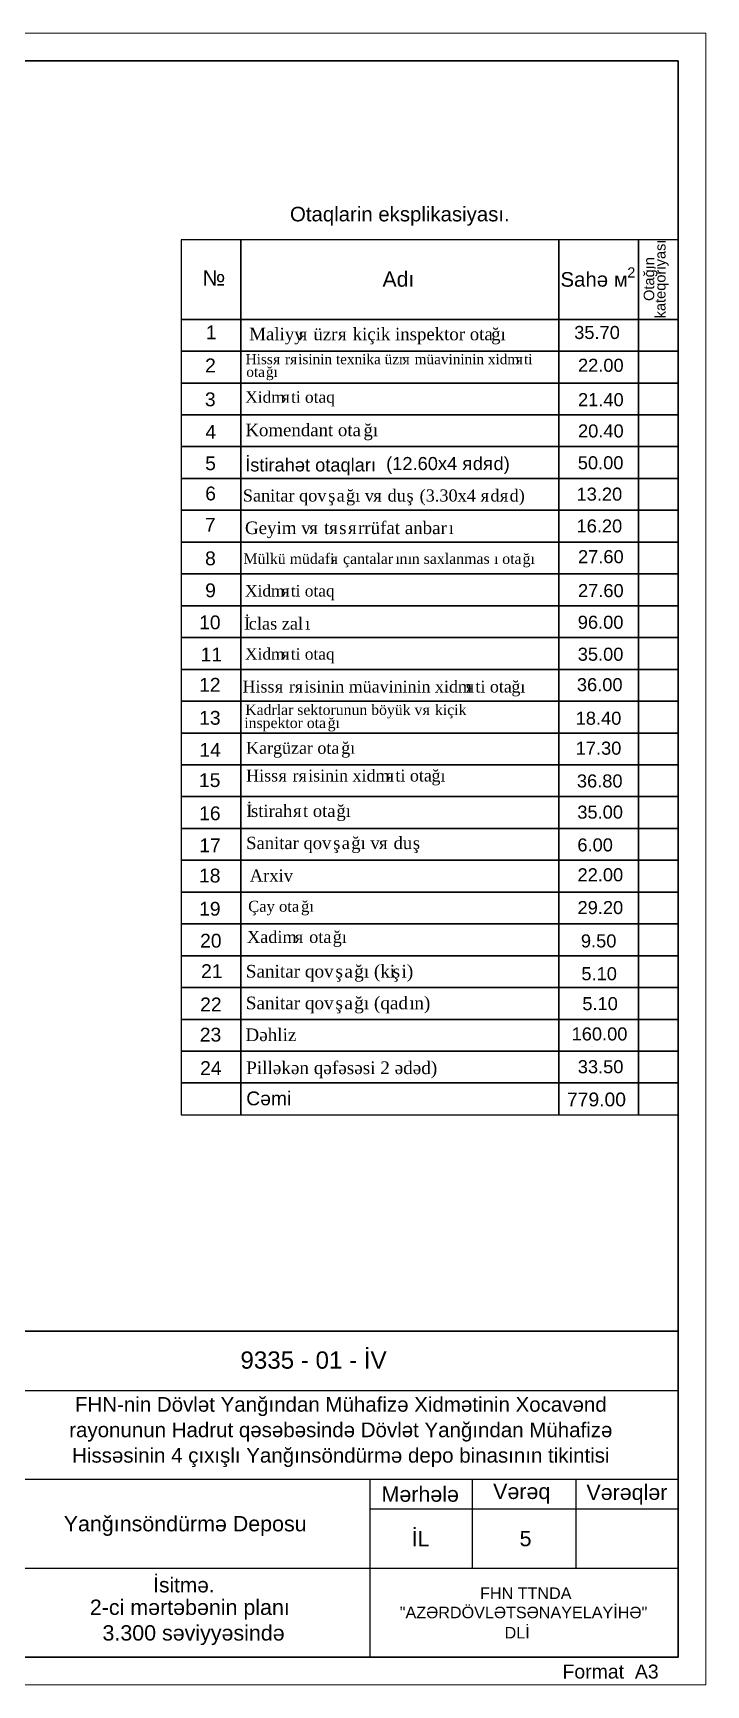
# Model space of a CAD drawing. Header units: millimetres. Extents: x 895788 to 1136524, y -21936 to 400945.
# Drawn here: x 973385 to 998624, y 197399 to 259343 of the extents above; entities that cross this region are included whole.
import ezdxf

# ---------------------------------------------------------------- set-up
doc = ezdxf.new("R2010")
doc.units = ezdxf.units.MM
for name, color, linetype, lineweight in [('0_Ном._пера__21', 7, 'Continuous', 30), ('0_Ном._пера__21_Ном._пера__7', 7, 'Continuous', 60), ('0_Ном._пера__7_Ном._пера__7', 7, 'Continuous', 60), ('невидимка_Ном._пера__41', 7, 'Continuous', 25), ('перегородка_Pen_No__7', 7, 'Continuous', 60), ('перегородка_Ном._пера__7_Ном._пера__7', 7, 'Continuous', 60), ('размер2_Ном._пера__148', 7, 'Continuous', 50)]:
    doc.layers.add(name, color=color, linetype=linetype, lineweight=lineweight)
doc.styles.add('GENERATED_STYLE_1', font='times.ttf')
doc.styles.add('Times New  Roman', font='times.ttf')
doc.styles.add('СГЕНЕРИР_СТИЛЬ_1', font='arial.ttf')
doc.styles.add('СГЕНЕРИР_СТИЛЬ_2', font='')
doc.styles.get('СГЕНЕРИР_СТИЛЬ_2').set_extended_font_data('Arial Unicode MS Кириллический')

msp = doc.modelspace()

# ---------------------------------------------------------------- linework, layer by layer
at = {"lineweight": 30}
for points in [[(915197.589, 258300.013), (997580.916, 258300.013), (997580.916, 198441.748), (915197.589, 198441.748)], [(957836.403, 210669.23), (997580.916, 210669.23), (997580.916, 198441.748), (957836.403, 198441.748)]]:
    msp.add_lwpolyline(points, close=True, dxfattribs=at)
for points in [[(972287.063, 208446.051), (997580.916, 208446.051)], [(957836.403, 205111.283), (997580.916, 205111.283)], [(986020.388, 205111.283), (986020.388, 198441.748)], [(989853.153, 205111.283), (989853.153, 201776.515)], [(993741.528, 205111.283), (993741.528, 201776.515)], [(986020.388, 203999.694), (997580.916, 203999.694)], [(972287.063, 201776.515), (997580.916, 201776.515)], [(986020.388, 201776.515), (997580.916, 201776.515)]]:
    msp.add_lwpolyline(points)
at = {"layer": 'невидимка_Ном._пера__41', "linetype": 'Continuous', "lineweight": 20}
for p, q in [((911026.281, 259342.84), (998623.743, 259342.84)), ((998623.743, 259342.84), (998623.743, 197398.921)), ((998623.743, 197398.921), (911026.281, 197398.921))]:
    msp.add_line(p, q, dxfattribs=at)
at = {"layer": 'размер2_Ном._пера__148', "linetype": 'Continuous', "lineweight": 25}
for p, q in [((978938.974, 251588.154), (978938.974, 248605.443)), ((981176.007, 251588.154), (978938.974, 251588.154)), ((993106.85, 251588.154), (981176.007, 251588.154)), ((981176.007, 251588.154), (981176.007, 248605.443)), ((981176.007, 248605.443), (981176.007, 251588.154)), ((993106.85, 251588.154), (993106.85, 248605.443)), ((996089.561, 251588.154), (993106.85, 251588.154)), ((993106.85, 248605.443), (993106.85, 251588.154)), ((996089.561, 251588.154), (996089.561, 248605.443)), ((997580.916, 251588.154), (996089.561, 251588.154)), ((996089.561, 248605.443), (996089.561, 251588.154)), ((997580.916, 248605.443), (997580.916, 251588.154)), ((981176.007, 248605.443), (978938.974, 248605.443)), ((978938.974, 248605.443), (978938.974, 247412.359)), ((978938.974, 248605.443), (981176.007, 248605.443)), ((981176.007, 247412.359), (978938.974, 247412.359)), ((978938.974, 247412.359), (978938.974, 246219.275)), ((978938.974, 247412.359), (981176.007, 247412.359)), ((981176.007, 246219.275), (978938.974, 246219.275)), ((978938.974, 246219.275), (978938.974, 245026.19)), ((978938.974, 246219.275), (981176.007, 246219.275)), ((981176.007, 245026.19), (978938.974, 245026.19)), ((978938.974, 245026.19), (978938.974, 243833.106)), ((978938.974, 245026.19), (981176.007, 245026.19)), ((981176.007, 243833.106), (978938.974, 243833.106)), ((978938.974, 243833.106), (978938.974, 242640.022)), ((978938.974, 243833.106), (981176.007, 243833.106)), ((981176.007, 242640.022), (978938.974, 242640.022)), ((978938.974, 242640.022), (978938.974, 241446.938)), ((978938.974, 242640.022), (981176.007, 242640.022)), ((981176.007, 241446.938), (978938.974, 241446.938)), ((978938.974, 241446.938), (978938.974, 240253.853)), ((978938.974, 241446.938), (981176.007, 241446.938)), ((981176.007, 240253.853), (978938.974, 240253.853)), ((978938.974, 240253.853), (978938.974, 239060.769)), ((978938.974, 240253.853), (981176.007, 240253.853)), ((981176.007, 239060.769), (978938.974, 239060.769)), ((978938.974, 239060.769), (978938.974, 237867.685)), ((978938.974, 239060.769), (981176.007, 239060.769)), ((981176.007, 237867.685), (978938.974, 237867.685)), ((978938.974, 237867.685), (978938.974, 236674.6)), ((978938.974, 237867.685), (981176.007, 237867.685)), ((981176.007, 236674.6), (978938.974, 236674.6)), ((978938.974, 236674.6), (978938.974, 235481.516)), ((978938.974, 236674.6), (981176.007, 236674.6)), ((981176.007, 235481.516), (978938.974, 235481.516)), ((978938.974, 235481.516), (978938.974, 234288.432)), ((978938.974, 235481.516), (981176.007, 235481.516)), ((981176.007, 234288.432), (978938.974, 234288.432)), ((978938.974, 234288.432), (978938.974, 233095.347)), ((978938.974, 234288.432), (981176.007, 234288.432)), ((981176.007, 233095.347), (978938.974, 233095.347)), ((978938.974, 233095.347), (978938.974, 231902.263)), ((978938.974, 233095.347), (981176.007, 233095.347)), ((981176.007, 231902.263), (978938.974, 231902.263)), ((978938.974, 231902.263), (978938.974, 230709.179)), ((978938.974, 231902.263), (981176.007, 231902.263)), ((981176.007, 230709.179), (978938.974, 230709.179)), ((978938.974, 230709.179), (978938.974, 229516.094)), ((978938.974, 230709.179), (981176.007, 230709.179)), ((981176.007, 229516.094), (978938.974, 229516.094)), ((978938.974, 229516.094), (978938.974, 228323.01)), ((978938.974, 229516.094), (981176.007, 229516.094)), ((981176.007, 228323.01), (978938.974, 228323.01)), ((978938.974, 228323.01), (978938.974, 227129.926)), ((978938.974, 228323.01), (981176.007, 228323.01)), ((981176.007, 227129.926), (978938.974, 227129.926)), ((978938.974, 227129.926), (978938.974, 225936.841)), ((978938.974, 227129.926), (981176.007, 227129.926)), ((981176.007, 225936.841), (978938.974, 225936.841)), ((978938.974, 225936.841), (978938.974, 224743.757)), ((978938.974, 225936.841), (981176.007, 225936.841)), ((981176.007, 224743.757), (978938.974, 224743.757)), ((978938.974, 224743.757), (978938.974, 223550.673)), ((978938.974, 224743.757), (981176.007, 224743.757)), ((981176.007, 223550.673), (978938.974, 223550.673)), ((978938.974, 223550.673), (978938.974, 222357.588)), ((978938.974, 223550.673), (981176.007, 223550.673)), ((981176.007, 222357.588), (978938.974, 222357.588)), ((978938.974, 222357.588), (978938.974, 221164.504)), ((978938.974, 222357.588), (981176.007, 222357.588)), ((981176.007, 221164.504), (978938.974, 221164.504)), ((978938.974, 221164.504), (978938.974, 219971.42)), ((978938.974, 221164.504), (981176.007, 221164.504)), ((978938.974, 219971.42), (981176.007, 219971.42)), ((981176.007, 219971.42), (978938.974, 219971.42)), ((978938.974, 219971.42), (978938.974, 218778.335)), ((978938.974, 218778.335), (981176.007, 218778.335))]:
    msp.add_line(p, q, dxfattribs=at)
at = {"layer": 'размер2_Ном._пера__148', "color": 0, "linetype": 'Continuous', "lineweight": 25}
for p, q in [((993106.85, 248605.443), (981176.007, 248605.443)), ((981176.007, 248605.443), (981176.007, 247412.359)), ((981176.007, 247412.359), (981176.007, 248605.443)), ((981176.007, 248605.443), (993106.85, 248605.443)), ((996089.561, 248605.443), (993106.85, 248605.443)), ((993106.85, 248605.443), (993106.85, 247412.359)), ((993106.85, 247412.359), (993106.85, 248605.443)), ((993106.85, 248605.443), (996089.561, 248605.443)), ((997580.916, 248605.443), (996089.561, 248605.443)), ((996089.561, 248605.443), (996089.561, 247412.359)), ((996089.561, 247412.359), (996089.561, 248605.443)), ((996089.561, 248605.443), (997580.916, 248605.443)), ((997580.916, 247412.359), (997580.916, 248605.443)), ((993106.85, 247412.359), (981176.007, 247412.359)), ((981176.007, 247412.359), (981176.007, 246219.275)), ((981176.007, 246219.275), (981176.007, 247412.359)), ((981176.007, 247412.359), (993106.85, 247412.359)), ((996089.561, 247412.359), (993106.85, 247412.359)), ((993106.85, 247412.359), (993106.85, 246219.275)), ((993106.85, 246219.275), (993106.85, 247412.359)), ((993106.85, 247412.359), (996089.561, 247412.359)), ((997580.916, 247412.359), (996089.561, 247412.359)), ((996089.561, 247412.359), (996089.561, 246219.275)), ((996089.561, 246219.275), (996089.561, 247412.359)), ((996089.561, 247412.359), (997580.916, 247412.359)), ((997580.916, 246219.275), (997580.916, 247412.359)), ((993106.85, 246219.275), (981176.007, 246219.275)), ((981176.007, 246219.275), (981176.007, 245026.19)), ((981176.007, 245026.19), (981176.007, 246219.275)), ((981176.007, 246219.275), (993106.85, 246219.275)), ((996089.561, 246219.275), (993106.85, 246219.275)), ((993106.85, 246219.275), (993106.85, 245026.19)), ((993106.85, 245026.19), (993106.85, 246219.275)), ((993106.85, 246219.275), (996089.561, 246219.275)), ((997580.916, 246219.275), (996089.561, 246219.275)), ((996089.561, 246219.275), (996089.561, 245026.19)), ((996089.561, 245026.19), (996089.561, 246219.275)), ((996089.561, 246219.275), (997580.916, 246219.275)), ((997580.916, 245026.19), (997580.916, 246219.275)), ((993106.85, 245026.19), (981176.007, 245026.19)), ((981176.007, 245026.19), (981176.007, 243833.106)), ((981176.007, 243833.106), (981176.007, 245026.19)), ((981176.007, 245026.19), (993106.85, 245026.19)), ((996089.561, 245026.19), (993106.85, 245026.19)), ((993106.85, 245026.19), (993106.85, 243833.106)), ((993106.85, 243833.106), (993106.85, 245026.19)), ((993106.85, 245026.19), (996089.561, 245026.19)), ((997580.916, 245026.19), (996089.561, 245026.19)), ((996089.561, 245026.19), (996089.561, 243833.106)), ((996089.561, 243833.106), (996089.561, 245026.19)), ((996089.561, 245026.19), (997580.916, 245026.19)), ((997580.916, 243833.106), (997580.916, 245026.19)), ((993106.85, 243833.106), (981176.007, 243833.106)), ((981176.007, 243833.106), (981176.007, 242640.022)), ((981176.007, 242640.022), (981176.007, 243833.106)), ((981176.007, 243833.106), (993106.85, 243833.106)), ((996089.561, 243833.106), (993106.85, 243833.106)), ((993106.85, 243833.106), (993106.85, 242640.022)), ((993106.85, 242640.022), (993106.85, 243833.106)), ((993106.85, 243833.106), (996089.561, 243833.106)), ((997580.916, 243833.106), (996089.561, 243833.106)), ((996089.561, 243833.106), (996089.561, 242640.022)), ((996089.561, 242640.022), (996089.561, 243833.106)), ((996089.561, 243833.106), (997580.916, 243833.106)), ((997580.916, 242640.022), (997580.916, 243833.106)), ((993106.85, 242640.022), (981176.007, 242640.022)), ((981176.007, 242640.022), (981176.007, 241446.938)), ((981176.007, 241446.938), (981176.007, 242640.022)), ((981176.007, 242640.022), (993106.85, 242640.022)), ((996089.561, 242640.022), (993106.85, 242640.022)), ((993106.85, 242640.022), (993106.85, 241446.938)), ((993106.85, 241446.938), (993106.85, 242640.022)), ((993106.85, 242640.022), (996089.561, 242640.022)), ((997580.916, 242640.022), (996089.561, 242640.022)), ((996089.561, 242640.022), (996089.561, 241446.938)), ((996089.561, 241446.938), (996089.561, 242640.022)), ((996089.561, 242640.022), (997580.916, 242640.022)), ((997580.916, 241446.938), (997580.916, 242640.022)), ((993106.85, 241446.938), (981176.007, 241446.938)), ((981176.007, 241446.938), (981176.007, 240253.853)), ((981176.007, 240253.853), (981176.007, 241446.938)), ((981176.007, 241446.938), (993106.85, 241446.938)), ((996089.561, 241446.938), (993106.85, 241446.938)), ((993106.85, 241446.938), (993106.85, 240253.853)), ((993106.85, 240253.853), (993106.85, 241446.938)), ((993106.85, 241446.938), (996089.561, 241446.938)), ((997580.916, 241446.938), (996089.561, 241446.938)), ((996089.561, 241446.938), (996089.561, 240253.853)), ((996089.561, 240253.853), (996089.561, 241446.938)), ((996089.561, 241446.938), (997580.916, 241446.938)), ((997580.916, 240253.853), (997580.916, 241446.938)), ((993106.85, 240253.853), (981176.007, 240253.853)), ((981176.007, 240253.853), (981176.007, 239060.769)), ((981176.007, 239060.769), (981176.007, 240253.853)), ((981176.007, 240253.853), (993106.85, 240253.853)), ((996089.561, 240253.853), (993106.85, 240253.853)), ((993106.85, 240253.853), (993106.85, 239060.769)), ((993106.85, 239060.769), (993106.85, 240253.853)), ((993106.85, 240253.853), (996089.561, 240253.853)), ((997580.916, 240253.853), (996089.561, 240253.853)), ((996089.561, 240253.853), (996089.561, 239060.769)), ((996089.561, 239060.769), (996089.561, 240253.853)), ((996089.561, 240253.853), (997580.916, 240253.853)), ((997580.916, 239060.769), (997580.916, 240253.853)), ((993106.85, 239060.769), (981176.007, 239060.769)), ((981176.007, 239060.769), (981176.007, 237867.685)), ((981176.007, 237867.685), (981176.007, 239060.769)), ((981176.007, 239060.769), (993106.85, 239060.769)), ((996089.561, 239060.769), (993106.85, 239060.769)), ((993106.85, 239060.769), (993106.85, 237867.685)), ((993106.85, 237867.685), (993106.85, 239060.769)), ((993106.85, 239060.769), (996089.561, 239060.769)), ((997580.916, 239060.769), (996089.561, 239060.769)), ((996089.561, 239060.769), (996089.561, 237867.685)), ((996089.561, 237867.685), (996089.561, 239060.769)), ((996089.561, 239060.769), (997580.916, 239060.769)), ((997580.916, 237867.685), (997580.916, 239060.769)), ((993106.85, 237867.685), (981176.007, 237867.685)), ((981176.007, 237867.685), (981176.007, 236674.6)), ((981176.007, 236674.6), (981176.007, 237867.685)), ((981176.007, 237867.685), (993106.85, 237867.685)), ((996089.561, 237867.685), (993106.85, 237867.685)), ((993106.85, 237867.685), (993106.85, 236674.6)), ((993106.85, 236674.6), (993106.85, 237867.685)), ((993106.85, 237867.685), (996089.561, 237867.685)), ((997580.916, 237867.685), (996089.561, 237867.685)), ((996089.561, 237867.685), (996089.561, 236674.6)), ((996089.561, 236674.6), (996089.561, 237867.685)), ((996089.561, 237867.685), (997580.916, 237867.685)), ((997580.916, 236674.6), (997580.916, 237867.685)), ((993106.85, 236674.6), (981176.007, 236674.6)), ((981176.007, 236674.6), (981176.007, 235481.516)), ((981176.007, 235481.516), (981176.007, 236674.6)), ((981176.007, 236674.6), (993106.85, 236674.6)), ((996089.561, 236674.6), (993106.85, 236674.6)), ((993106.85, 236674.6), (993106.85, 235481.516)), ((993106.85, 235481.516), (993106.85, 236674.6)), ((993106.85, 236674.6), (996089.561, 236674.6)), ((997580.916, 236674.6), (996089.561, 236674.6)), ((996089.561, 236674.6), (996089.561, 235481.516)), ((996089.561, 235481.516), (996089.561, 236674.6)), ((996089.561, 236674.6), (997580.916, 236674.6)), ((997580.916, 235481.516), (997580.916, 236674.6)), ((993106.85, 235481.516), (981176.007, 235481.516)), ((981176.007, 235481.516), (981176.007, 234288.432)), ((981176.007, 234288.432), (981176.007, 235481.516)), ((981176.007, 235481.516), (993106.85, 235481.516)), ((996089.561, 235481.516), (993106.85, 235481.516)), ((993106.85, 235481.516), (993106.85, 234288.432)), ((993106.85, 234288.432), (993106.85, 235481.516)), ((993106.85, 235481.516), (996089.561, 235481.516)), ((997580.916, 235481.516), (996089.561, 235481.516)), ((996089.561, 235481.516), (996089.561, 234288.432)), ((996089.561, 234288.432), (996089.561, 235481.516)), ((996089.561, 235481.516), (997580.916, 235481.516)), ((997580.916, 234288.432), (997580.916, 235481.516)), ((993106.85, 234288.432), (981176.007, 234288.432)), ((981176.007, 234288.432), (981176.007, 233095.347)), ((981176.007, 233095.347), (981176.007, 234288.432)), ((981176.007, 234288.432), (993106.85, 234288.432)), ((996089.561, 234288.432), (993106.85, 234288.432)), ((993106.85, 234288.432), (993106.85, 233095.347)), ((993106.85, 233095.347), (993106.85, 234288.432)), ((993106.85, 234288.432), (996089.561, 234288.432)), ((997580.916, 234288.432), (996089.561, 234288.432)), ((996089.561, 234288.432), (996089.561, 233095.347)), ((996089.561, 233095.347), (996089.561, 234288.432)), ((996089.561, 234288.432), (997580.916, 234288.432)), ((997580.916, 233095.347), (997580.916, 234288.432)), ((993106.85, 233095.347), (981176.007, 233095.347)), ((981176.007, 233095.347), (981176.007, 231902.263)), ((981176.007, 231902.263), (981176.007, 233095.347)), ((981176.007, 233095.347), (993106.85, 233095.347)), ((996089.561, 233095.347), (993106.85, 233095.347)), ((993106.85, 233095.347), (993106.85, 231902.263)), ((993106.85, 231902.263), (993106.85, 233095.347)), ((993106.85, 233095.347), (996089.561, 233095.347)), ((997580.916, 233095.347), (996089.561, 233095.347)), ((996089.561, 233095.347), (996089.561, 231902.263)), ((996089.561, 231902.263), (996089.561, 233095.347)), ((996089.561, 233095.347), (997580.916, 233095.347)), ((997580.916, 231902.263), (997580.916, 233095.347)), ((993106.85, 231902.263), (981176.007, 231902.263)), ((981176.007, 231902.263), (981176.007, 230709.179)), ((981176.007, 230709.179), (981176.007, 231902.263)), ((981176.007, 231902.263), (993106.85, 231902.263)), ((996089.561, 231902.263), (993106.85, 231902.263)), ((993106.85, 231902.263), (993106.85, 230709.179)), ((993106.85, 230709.179), (993106.85, 231902.263)), ((993106.85, 231902.263), (996089.561, 231902.263)), ((997580.916, 231902.263), (996089.561, 231902.263)), ((996089.561, 231902.263), (996089.561, 230709.179)), ((996089.561, 230709.179), (996089.561, 231902.263)), ((996089.561, 231902.263), (997580.916, 231902.263)), ((997580.916, 230709.179), (997580.916, 231902.263)), ((993106.85, 230709.179), (981176.007, 230709.179)), ((981176.007, 230709.179), (981176.007, 229516.094)), ((981176.007, 229516.094), (981176.007, 230709.179)), ((981176.007, 230709.179), (993106.85, 230709.179)), ((996089.561, 230709.179), (993106.85, 230709.179)), ((993106.85, 230709.179), (993106.85, 229516.094)), ((993106.85, 229516.094), (993106.85, 230709.179)), ((993106.85, 230709.179), (996089.561, 230709.179)), ((997580.916, 230709.179), (996089.561, 230709.179)), ((996089.561, 230709.179), (996089.561, 229516.094)), ((996089.561, 229516.094), (996089.561, 230709.179)), ((996089.561, 230709.179), (997580.916, 230709.179)), ((997580.916, 229516.094), (997580.916, 230709.179)), ((993106.85, 229516.094), (981176.007, 229516.094)), ((981176.007, 229516.094), (981176.007, 228323.01)), ((981176.007, 228323.01), (981176.007, 229516.094)), ((981176.007, 229516.094), (993106.85, 229516.094)), ((996089.561, 229516.094), (993106.85, 229516.094)), ((993106.85, 229516.094), (993106.85, 228323.01)), ((993106.85, 228323.01), (993106.85, 229516.094)), ((993106.85, 229516.094), (996089.561, 229516.094)), ((997580.916, 229516.094), (996089.561, 229516.094)), ((996089.561, 229516.094), (996089.561, 228323.01)), ((996089.561, 228323.01), (996089.561, 229516.094)), ((996089.561, 229516.094), (997580.916, 229516.094)), ((997580.916, 228323.01), (997580.916, 229516.094)), ((993106.85, 228323.01), (981176.007, 228323.01)), ((981176.007, 228323.01), (981176.007, 227129.926)), ((981176.007, 227129.926), (981176.007, 228323.01)), ((981176.007, 228323.01), (993106.85, 228323.01)), ((996089.561, 228323.01), (993106.85, 228323.01)), ((993106.85, 228323.01), (993106.85, 227129.926)), ((993106.85, 227129.926), (993106.85, 228323.01)), ((993106.85, 228323.01), (996089.561, 228323.01)), ((997580.916, 228323.01), (996089.561, 228323.01)), ((996089.561, 228323.01), (996089.561, 227129.926)), ((996089.561, 227129.926), (996089.561, 228323.01)), ((996089.561, 228323.01), (997580.916, 228323.01)), ((997580.916, 227129.926), (997580.916, 228323.01)), ((993106.85, 227129.926), (981176.007, 227129.926)), ((981176.007, 227129.926), (981176.007, 225936.841)), ((981176.007, 225936.841), (981176.007, 227129.926)), ((981176.007, 227129.926), (993106.85, 227129.926)), ((996089.561, 227129.926), (993106.85, 227129.926)), ((993106.85, 227129.926), (993106.85, 225936.841)), ((993106.85, 225936.841), (993106.85, 227129.926)), ((993106.85, 227129.926), (996089.561, 227129.926)), ((997580.916, 227129.926), (996089.561, 227129.926)), ((996089.561, 227129.926), (996089.561, 225936.841)), ((996089.561, 225936.841), (996089.561, 227129.926)), ((996089.561, 227129.926), (997580.916, 227129.926)), ((997580.916, 225936.841), (997580.916, 227129.926)), ((993106.85, 225936.841), (981176.007, 225936.841)), ((981176.007, 225936.841), (981176.007, 224743.757)), ((981176.007, 224743.757), (981176.007, 225936.841)), ((981176.007, 225936.841), (993106.85, 225936.841)), ((996089.561, 225936.841), (993106.85, 225936.841)), ((993106.85, 225936.841), (993106.85, 224743.757)), ((993106.85, 224743.757), (993106.85, 225936.841)), ((993106.85, 225936.841), (996089.561, 225936.841)), ((997580.916, 225936.841), (996089.561, 225936.841)), ((996089.561, 225936.841), (996089.561, 224743.757)), ((996089.561, 224743.757), (996089.561, 225936.841)), ((996089.561, 225936.841), (997580.916, 225936.841)), ((997580.916, 224743.757), (997580.916, 225936.841)), ((993106.85, 224743.757), (981176.007, 224743.757)), ((981176.007, 224743.757), (981176.007, 223550.673)), ((981176.007, 223550.673), (981176.007, 224743.757)), ((981176.007, 224743.757), (993106.85, 224743.757)), ((996089.561, 224743.757), (993106.85, 224743.757)), ((993106.85, 224743.757), (993106.85, 223550.673)), ((993106.85, 223550.673), (993106.85, 224743.757)), ((993106.85, 224743.757), (996089.561, 224743.757)), ((997580.916, 224743.757), (996089.561, 224743.757)), ((996089.561, 224743.757), (996089.561, 223550.673)), ((996089.561, 223550.673), (996089.561, 224743.757)), ((996089.561, 224743.757), (997580.916, 224743.757)), ((997580.916, 223550.673), (997580.916, 224743.757)), ((993106.85, 223550.673), (981176.007, 223550.673)), ((981176.007, 223550.673), (981176.007, 222357.588)), ((981176.007, 222357.588), (981176.007, 223550.673)), ((981176.007, 223550.673), (993106.85, 223550.673)), ((996089.561, 223550.673), (993106.85, 223550.673)), ((993106.85, 223550.673), (993106.85, 222357.588)), ((993106.85, 222357.588), (993106.85, 223550.673)), ((993106.85, 223550.673), (996089.561, 223550.673)), ((997580.916, 223550.673), (996089.561, 223550.673)), ((996089.561, 223550.673), (996089.561, 222357.588)), ((996089.561, 222357.588), (996089.561, 223550.673)), ((996089.561, 223550.673), (997580.916, 223550.673)), ((997580.916, 222357.588), (997580.916, 223550.673)), ((993106.85, 222357.588), (981176.007, 222357.588)), ((981176.007, 222357.588), (981176.007, 221164.504)), ((981176.007, 221164.504), (981176.007, 222357.588)), ((981176.007, 222357.588), (993106.85, 222357.588)), ((996089.561, 222357.588), (993106.85, 222357.588)), ((993106.85, 222357.588), (993106.85, 221164.504)), ((993106.85, 221164.504), (993106.85, 222357.588)), ((993106.85, 222357.588), (996089.561, 222357.588)), ((997580.916, 222357.588), (996089.561, 222357.588)), ((996089.561, 222357.588), (996089.561, 221164.504)), ((996089.561, 221164.504), (996089.561, 222357.588)), ((996089.561, 222357.588), (997580.916, 222357.588)), ((997580.916, 221164.504), (997580.916, 222357.588)), ((993106.85, 221164.504), (981176.007, 221164.504)), ((981176.007, 221164.504), (981176.007, 219971.42)), ((981176.007, 219971.42), (981176.007, 221164.504)), ((981176.007, 221164.504), (993106.85, 221164.504)), ((996089.561, 221164.504), (993106.85, 221164.504)), ((993106.85, 221164.504), (993106.85, 219971.42)), ((993106.85, 219971.42), (993106.85, 221164.504)), ((993106.85, 221164.504), (996089.561, 221164.504)), ((997580.916, 221164.504), (996089.561, 221164.504)), ((996089.561, 221164.504), (996089.561, 219971.42)), ((996089.561, 219971.42), (996089.561, 221164.504)), ((996089.561, 221164.504), (997580.916, 221164.504)), ((997580.916, 219971.42), (997580.916, 221164.504)), ((981176.007, 219971.42), (993106.85, 219971.42)), ((993106.85, 219971.42), (981176.007, 219971.42)), ((981176.007, 219971.42), (981176.007, 218778.335)), ((981176.007, 218778.335), (981176.007, 219971.42)), ((993106.85, 219971.42), (996089.561, 219971.42)), ((996089.561, 219971.42), (993106.85, 219971.42)), ((993106.85, 219971.42), (993106.85, 218778.335)), ((993106.85, 218778.335), (993106.85, 219971.42)), ((996089.561, 219971.42), (997580.916, 219971.42)), ((997580.916, 219971.42), (996089.561, 219971.42)), ((996089.561, 219971.42), (996089.561, 218778.335)), ((996089.561, 218778.335), (996089.561, 219971.42)), ((997580.916, 218778.335), (997580.916, 219971.42)), ((981176.007, 218778.335), (993106.85, 218778.335)), ((993106.85, 218778.335), (996089.561, 218778.335)), ((996089.561, 218778.335), (997580.916, 218778.335))]:
    msp.add_line(p, q, dxfattribs=at)

# ---------------------------------------------------------------- texts
at = {"lineweight": 15, "char_height": 575.01939, "width": 15085.54736, "attachment_point": 8, "line_spacing_factor": 1.062674, "style": 'СГЕНЕРИР_СТИЛЬ_2'}
for s, insert in [('{\\fArial|b0|i0|c238|p34;Mərhələ}', (987907.097, 204259.377)), ('{\\fArial|b0|i0|c238|p34;Vərəq}', (991713.655, 204198.323)), ('{\\fArial|b0|i0|c238|p34;Vərəqlər}', (995657.821, 204164.201)), ('{\\fArial|b0|i0|c204|p38;Yan\\fArial|b0|i0|c0|p38;ğı\\fArial|b0|i0|c204|p38;nsöndürmə Deposu}', (979091.59, 202986.32)), ('{\\fArial|b0|i0|c238|p34;İ\\fArial|b0|i0|c0|p34;L}', (987920.006, 202593.981)), ('{\\fArial|b0|i0|c238|p34;5}', (991857.559, 202593.981)), ('\\A1;{\\fArial|b0|i0|c238|p34;2-ci mərtəbənin planı}', (979267.058, 199852.159)), ('\\A1;{\\fArial|b0|i0|c238|p34;3.300 səviyyəsində}', (979405.972, 198890.947))]:
    msp.add_mtext(s, dxfattribs=dict(at, insert=insert))
at = {"lineweight": 30, "char_height": 433.41273, "width": 19854.81134, "attachment_point": 1, "style": 'Times New  Roman'}
for s, insert in [('\\pxqc;{\\fArial|b0|i0|c0|p34; FHN TTNDA \\P"AZƏRDÖVLƏTSƏNAYELAYİHƏ" }', (981853.929, 201055.343)), ('\\pxqc;{\\fArial|b0|i0|c0|p34;  DLİ }', (981445.742, 199575.762))]:
    msp.add_mtext(s, dxfattribs=dict(at, insert=insert))
at = {"layer": '0_Ном._пера__21', "linetype": 'Continuous', "width": 9192.61246, "attachment_point": 5, "style": 'СГЕНЕРИР_СТИЛЬ_1'}
for s, insert, char_height in [('{\\fArial|b0|i0|c238|p38;Otaqlarin eksplikasiyası.}', (987142.234, 252471.259), 547.05857), (' 9335{\\fArial|b0|i0|c238|p38; }- 01{\\fArial|b0|i0|c238|p38; }- {\\fArial|b0|i0|c238|p38;İV}', (983779.941, 209577.867), 648)]:
    msp.add_mtext(s, dxfattribs=dict(at, insert=insert, char_height=char_height))
at = {"layer": '0_Ном._пера__21', "linetype": 'Continuous', "insert": (984928.749, 206880.314), "char_height": 550, "width": 20317.85924, "attachment_point": 5, "line_spacing_factor": 1.041182, "style": 'СГЕНЕРИР_СТИЛЬ_1'}
msp.add_mtext('\\A1;\\pxqc;{\\fArial|b0|i0|c204|p34;\\C7;FHN-nin Dövlət Yan\\fArial|b0|i0|c0|p34;ğı\\fArial|b0|i0|c204|p34;ndan Mühafizə Xidmətinin \\fArial|b0|i0|c238|p34;Xocavənd\\fArial|b0|i0|c204|p34; rayon\\fArial|b0|i0|c238|p34;unun Hadrut qəsəbəsində\\fArial|b0|i0|c204|p34; Dövlət Yan\\fArial|b0|i0|c0|p34;ğı\\fArial|b0|i0|c204|p34;ndan Mühafizə Hissəsinin 4 ç\\fArial|b0|i0|c0|p34;ı\\fArial|b0|i0|c204|p34;x\\fArial|b0|i0|c0|p34;ış\\fArial|b0|i0|c204|p34;l\\fArial|b0|i0|c0|p34;ı \\fArial|b0|i0|c204|p34;Yan\\fArial|b0|i0|c0|p34;ğı\\fArial|b0|i0|c204|p34;nsöndürmə depo binas\\fArial|b0|i0|c0|p34;ı\\fArial|b0|i0|c204|p34;n\\fArial|b0|i0|c0|p34;ı\\fArial|b0|i0|c204|p34;n tikintisi}', dxfattribs=at)
at = {"layer": '0_Ном._пера__21_Ном._пера__7', "linetype": 'Continuous', "lineweight": 0, "insert": (979044.432, 201145.083), "char_height": 559.44, "width": 28381.59064, "attachment_point": 5, "line_spacing_factor": 1.132501, "style": 'СГЕНЕРИР_СТИЛЬ_1'}
msp.add_mtext('{\\fArial|b0|i0|c238|p38;İsitmə.}', dxfattribs=at)
at = {"layer": '0_Ном._пера__7_Ном._пера__7', "lineweight": 50, "style": 'СГЕНЕРИР_СТИЛЬ_1'}
for s, height, p in [('kateqoriyası', 392.56037, (997106.183, 248641.452)), ('Otağın', 392.5604, (996682.52, 249294.96))]:
    msp.add_text(s, height=height, rotation=90, dxfattribs=at).set_placement(p)
for s, height, p in [('№', 569.617, (979742.828, 249873.999)), ('Ad', 569.6172, (986492.576, 249831.495)), ('ı', 569.617, (987465.898, 249831.495)), ('Sahə м', 547.3025, (993167.658, 249830.681)), ('2', 383.112, (995675.693, 250172.851)), ('1', 517.867, (979865.269, 247861.752)), ('2', 517.867, (979838.821, 246619.894)), ('3', 517.867, (979831.641, 245349.124)), ('4', 517.867, (979850.748, 244127.991)), ('5', 517.867, (979842.019, 242951.87)), ('6', 517.867, (979843.736, 241818.171)), ('7', 517.867, (979831.526, 240645.906)), ('8', 517.867, (979837.859, 239385.292)), ('9', 517.867, (979842.181, 238186.322)), ('10', 517.8673, (979615.187, 236984.684)), ('11', 517.8673, (979671.882, 235781.282)), ('12', 517.8673, (979613.228, 234645.207)), ('1', 517.867, (979614.304, 233405.608)), ('3', 517.867, (980016.658, 233405.608)), ('1', 517.867, (979622.957, 232202.029)), ('4', 517.867, (980025.311, 232202.029)), ('1', 517.867, (979608.635, 231070.37)), ('5', 517.867, (980010.989, 231070.37)), ('1', 517.867, (979614.481, 229826.178)), ('6', 517.867, (980016.835, 229826.178)), ('1', 517.867, (979621.897, 228622.776)), ('7', 517.867, (980024.251, 228622.776)), ('1', 517.867, (979610.048, 227491.117)), ('8', 517.867, (980012.402, 227491.117)), ('1', 517.867, (979613.774, 226246.925)), ('9', 517.867, (980016.128, 226246.925)), ('20', 517.8673, (979651.57, 225047.939)), ('21', 517.8673, (979689.353, 223907.448)), ('22', 517.8673, (979653.336, 222657.354)), ('23', 517.8673, (979639.368, 221525.872)), ('24', 517.8673, (979651.747, 220271.186))]:
    msp.add_text(s, height=height, dxfattribs=at).set_placement(p)
at = {"layer": '0_Ном._пера__7_Ном._пера__7', "linetype": 'Continuous', "lineweight": 0, "insert": (993240.878, 197898.304), "char_height": 522.5472, "attachment_point": 4, "style": 'СГЕНЕРИР_СТИЛЬ_1'}
msp.add_mtext('Format{\\fArial|b0|i0|c238|p38;  }A3', dxfattribs=at)
at = {"layer": 'перегородка_Pen_No__7', "color": 0, "lineweight": 50, "style": 'GENERATED_STYLE_1'}
for s, height, p in [('Maliyy', 467.2439, (981495.06, 247822.136)), ('я', 467.244, (983344.594, 247822.136)), (' üzr', 467.2439, (983722.839, 247822.136)), ('я', 467.244, (984819.874, 247822.136)), (' kiçik inspektor ota', 467.2439, (985198.119, 247822.136)), ('ğı', 467.2439, (990567.281, 247822.136)), ('Hiss', 378.5898, (981359.709, 246924.206)), ('я', 378.59, (982388.048, 246924.206)), (' r', 378.5898, (982694.525, 246924.206)), ('я', 378.59, (983024.823, 246924.206)), ('isinin texnika üzr', 378.58983, (983331.3, 246924.206)), ('я', 378.59, (987248.13, 246924.206)), (' müavininin xidm', 378.58983, (987554.607, 246924.206)), ('я', 378.59, (991493.388, 246924.206)), ('ti', 378.5898, (991799.865, 246924.206)), ('ota', 378.5898, (981384.501, 246449.103)), ('ğı', 378.5898, (982119.729, 246449.103)), ('Xidm', 430.0951, (981345.153, 245479.424)), ('я', 430.095, (982714.065, 245479.424)), ('ti otaq', 430.0951, (983062.237, 245479.424)), ('Komendant ota', 467.3485, (981350.385, 244225.618)), ('ğı', 467.3485, (985778.719, 244225.618)), ('Sanitar qov', 453.16136, (981253.601, 241775.365)), ('ğı ', 453.1614, (985124.637, 241775.365)), (' du', 453.1614, (986511.868, 241775.365)), ('(3.30x4 ', 453.1614, (987884.335, 241775.365)), ('d', 453.161, (990538.624, 241775.365)), ('d)', 453.1614, (991257.55, 241775.365)), ('ş', 453.161, (984456.023, 241775.365)), ('a', 453.161, (984772.556, 241775.365)), ('v', 453.161, (985828.49, 241775.365)), ('я', 453.161, (986145.023, 241775.365)), ('ş ', 453.1614, (987391.916, 241775.365)), ('я', 453.161, (990171.78, 241775.365)), ('я', 453.161, (990890.705, 241775.365)), ('Geyim v', 469.7718, (981334.964, 240555.22)), ('rrüfat anbar', 469.7718, (985575.179, 240555.22)), ('я', 469.772, (983741.503, 240555.22)), (' t', 469.7718, (984121.795, 240555.22)), ('я', 469.772, (984486.461, 240555.22)), ('s', 469.772, (984866.752, 240555.22)), ('я', 469.772, (985194.888, 240555.22)), ('ı', 469.772, (988976.699, 240555.22)), ('Mülkü müdafi', 393.46831, (981276.394, 239435.128)), (' çantalar', 393.4683, (984863.709, 239435.128)), ('n saxlanmas', 393.46831, (987590.611, 239435.128)), ('ota', 393.4683, (990981.793, 239435.128)), ('ğı', 393.4683, (991745.916, 239435.128)), ('я', 393.468, (984545.187, 239435.128)), ('ı', 393.468, (986979.474, 239435.128)), ('n', 393.468, (987132.191, 239435.128)), ('ı', 393.468, (987437.894, 239435.128)), ('ı ', 393.4683, (990676.358, 239435.128)), ('Xidm', 430.0951, (981338.059, 238213.247)), ('я', 430.095, (982706.97, 238213.247)), ('ti otaq', 430.0951, (983055.142, 238213.247)), ('İ', 453.744, (981301.122, 236974.577)), ('clas zal', 453.7443, (981477.234, 236974.577)), ('ı', 453.744, (983590.89, 236974.577)), ('Xidm', 430.0951, (981338.06, 235846.437)), ('я', 430.095, (982706.971, 235846.437)), ('ti otaq', 430.0951, (983055.144, 235846.437)), ('Hiss', 445.5566, (981242.688, 234613.279)), ('я', 445.557, (982452.924, 234613.279)), (' r', 445.5566, (982813.613, 234613.279)), ('я', 445.557, (983202.335, 234613.279)), ('isinin müavininin xidm', 445.55662, (983563.024, 234613.279)), ('я', 445.557, (989616.941, 234613.279)), ('ti ota', 445.5566, (989977.629, 234613.279)), ('ğı', 445.5566, (991327.064, 234613.279)), ('Kadrlar sektorunun böyük v', 391.02559, (981344.39, 233771.848)), (' kiçik', 391.0256, (988310.77, 233771.848)), ('inspektor ota', 391.02559, (981308.114, 233281.138)), ('ğı', 391.0256, (984435.786, 233281.138)), ('я', 391.026, (987994.225, 233771.848)), ('Kargüzar ota', 446.16972, (981376.253, 232314.534)), ('ğı', 446.1697, (984945.002, 232314.534)), ('Hiss', 446.5598, (981377.119, 231275.925)), ('isinin xidm', 446.55977, (983702.679, 231275.925)), ('ti ota', 446.5598, (986976.261, 231275.925)), ('ğı', 446.5598, (988328.734, 231275.925)), ('я', 446.56, (982590.08, 231275.925)), (' r', 446.5598, (982951.581, 231275.925)), ('я', 446.56, (983341.178, 231275.925)), ('я', 446.56, (986614.76, 231275.925)), ('İ', 461.378, (981381.423, 229945.741)), ('stirah', 461.3778, (981560.498, 229945.741)), ('я', 461.378, (983136.61, 229945.741)), ('t ota', 461.3778, (983510.107, 229945.741)), ('ğı', 461.3778, (984764.261, 229945.741)), ('Sanitar qov', 461.37784, (981379.698, 228742.558)), ('ğı ', 461.3778, (985320.923, 228742.558)), (' du', 461.3778, (986733.306, 228742.558)), ('ş', 461.378, (984640.186, 228742.558)), ('a', 461.378, (984962.458, 228742.558)), ('v', 461.378, (986037.537, 228742.558)), ('я', 461.378, (986359.81, 228742.558)), ('ş', 461.378, (987629.31, 228742.558)), ('Arxiv', 461.3778, (981511.141, 227520.627)), ('Çay ota', 411.9033, (981453.616, 226391.513)), ('ğı', 411.9033, (983436.709, 226391.513)), ('Xadim', 452.7777, (981410.438, 225222.047)), ('я', 452.778, (983203.327, 225222.047)), (' ota', 452.7777, (983569.861, 225222.047)), ('ğı', 452.7777, (984624.901, 225222.047)), ('Sanitar qov', 475.91798, (981366.448, 223923.666)), ('ş', 475.918, (984729.688, 223923.666)), ('a', 475.918, (985062.117, 223923.666)), ('ğı ', 475.918, (985431.878, 223923.666)), ('(ki', 475.918, (986171.077, 223923.666)), ('ş', 475.918, (986872.618, 223923.666)), ('i)', 475.918, (987205.046, 223923.666)), ('Sanitar qov', 475.91798, (981366.448, 222735.204)), ('ş', 475.918, (984729.688, 222735.204)), ('a', 475.918, (985062.117, 222735.204)), ('ğı ', 475.918, (985431.878, 222735.204)), ('(qad', 475.918, (986171.077, 222735.204)), ('ı', 475.918, (987501.764, 222735.204)), ('n)', 475.918, (987686.483, 222735.204)), ('Dəhliz', 475.918, (981348.447, 221541.401)), ('Pilləkən qəfəsəsi 2 ədəd)', 475.91798, (981379.459, 220304.046))]:
    msp.add_text(s, height=height, dxfattribs=at).set_placement(p)
at = {"layer": 'перегородка_Ном._пера__7_Ном._пера__7', "color": 0, "lineweight": 50, "style": 'СГЕНЕРИР_СТИЛЬ_1'}
for s, height, p in [('35.7', 489.9432, (993681.707, 247869.245)), ('0', 489.943, (995013.844, 247869.245)), ('22', 489.9432, (993824.285, 246639.848)), ('.', 489.943, (994585.602, 246639.848)), ('0', 489.943, (994775.764, 246639.848)), ('0', 489.943, (995156.422, 246639.848)), ('21', 489.9432, (993824.285, 245349.899)), ('.', 489.943, (994585.602, 245349.899)), ('4', 489.943, (994775.764, 245349.899)), ('0', 489.943, (995156.422, 245349.899)), ('20', 489.9432, (993824.285, 244178.013)), ('.', 489.943, (994585.602, 244178.013)), ('4', 489.943, (994775.764, 244178.013)), ('0', 489.943, (995156.422, 244178.013)), ('İstirahət otaqları ', 489.94325, (981341.399, 242902.834)), ('(12.60x4 ', 489.9432, (986629.51, 242955.305)), ('d', 489.943, (989879.9, 242955.305)), ('d)', 489.9432, (990657.179, 242955.305)), ('50', 489.9432, (993815.922, 242984.266)), ('0', 489.943, (994767.401, 242984.266)), ('0', 489.943, (995148.06, 242984.266)), ('я', 489.943, (989483.279, 242955.305)), ('я', 489.943, (990260.559, 242955.305)), ('.', 489.943, (994577.239, 242984.266)), ('13', 489.9432, (993769.81, 241808.022)), ('2', 489.943, (994721.289, 241808.022)), ('0', 489.943, (995101.947, 241808.022)), ('.', 489.943, (994531.127, 241808.022)), ('16', 489.9432, (993769.81, 240614.145)), ('2', 489.943, (994721.289, 240614.145)), ('0', 489.943, (995101.947, 240614.145)), ('.', 489.943, (994531.127, 240614.145)), ('2', 489.943, (993824.293, 239462.837)), ('7.60', 489.9432, (994204.951, 239462.837)), ('27.60', 489.9432, (993824.272, 238191.17)), ('96', 489.9432, (993815.924, 237004.496)), ('0', 489.943, (994767.403, 237004.496)), ('0', 489.943, (995148.062, 237004.496)), ('.', 489.943, (994577.241, 237004.496)), ('35', 489.9432, (993814.014, 235805.142)), ('0', 489.943, (994765.493, 235805.142)), ('0', 489.943, (995146.151, 235805.142)), ('.', 489.943, (994575.331, 235805.142)), ('36', 489.9432, (993782.919, 234662.701)), ('0', 489.943, (994734.399, 234662.701)), ('0', 489.943, (995115.057, 234662.701)), ('.', 489.943, (994544.236, 234662.701)), ('18', 489.9432, (993737.134, 233405.037)), ('4', 489.943, (994688.613, 233405.037)), ('0', 489.943, (995069.272, 233405.037)), ('.', 489.943, (994498.451, 233405.037)), ('17', 489.9432, (993737.135, 232282.152)), ('.', 489.943, (994498.452, 232282.152)), ('3', 489.943, (994688.614, 232282.152)), ('0', 489.943, (995069.272, 232282.152)), ('36.80', 489.9432, (993782.922, 231052.918)), ('35', 489.9432, (993798.085, 229884.082)), ('.', 489.943, (994559.402, 229884.082)), ('0', 489.943, (994749.564, 229884.082)), ('0', 489.943, (995130.222, 229884.082)), ('6', 489.943, (993801.093, 228654.843)), ('.', 489.943, (994181.751, 228654.843)), ('0', 489.943, (994371.914, 228654.843)), ('0', 489.943, (994752.572, 228654.843)), ('22', 489.9432, (993806.775, 227534.001)), ('0', 489.943, (994758.254, 227534.001)), ('0', 489.943, (995138.913, 227534.001)), ('.', 489.943, (994568.092, 227534.001)), ('2', 489.943, (993806.774, 226304.763)), ('9.20', 489.9432, (994187.433, 226304.763)), ('9', 489.943, (993933.736, 225054.307)), ('5', 489.943, (994504.557, 225054.307)), ('0', 489.943, (994885.215, 225054.307)), ('.', 489.943, (994314.394, 225054.307)), ('5', 489.943, (993951.255, 223825.063)), ('1', 489.943, (994522.075, 223825.063)), ('0', 489.943, (994902.734, 223825.063)), ('.', 489.943, (994331.913, 223825.063)), ('5', 489.943, (993986.989, 222702.588)), ('1', 489.943, (994557.81, 222702.588)), ('0', 489.943, (994938.468, 222702.588)), ('.', 489.943, (994367.648, 222702.588)), ('160', 489.9432, (993584.844, 221565.696)), ('0', 489.943, (994916.981, 221565.696)), ('0', 489.943, (995297.64, 221565.696)), ('.', 489.943, (994726.819, 221565.696)), ('33', 489.9432, (993815.606, 220336.457)), ('5', 489.943, (994767.085, 220336.457)), ('0', 489.943, (995147.744, 220336.457)), ('.', 489.943, (994576.923, 220336.457)), ('Cəmi', 517.8673, (981382.85, 219134.912)), ('779.00', 517.8673, (993411.517, 219096.343))]:
    msp.add_text(s, height=height, dxfattribs=at).set_placement(p)

doc.saveas('drawing.dxf')
